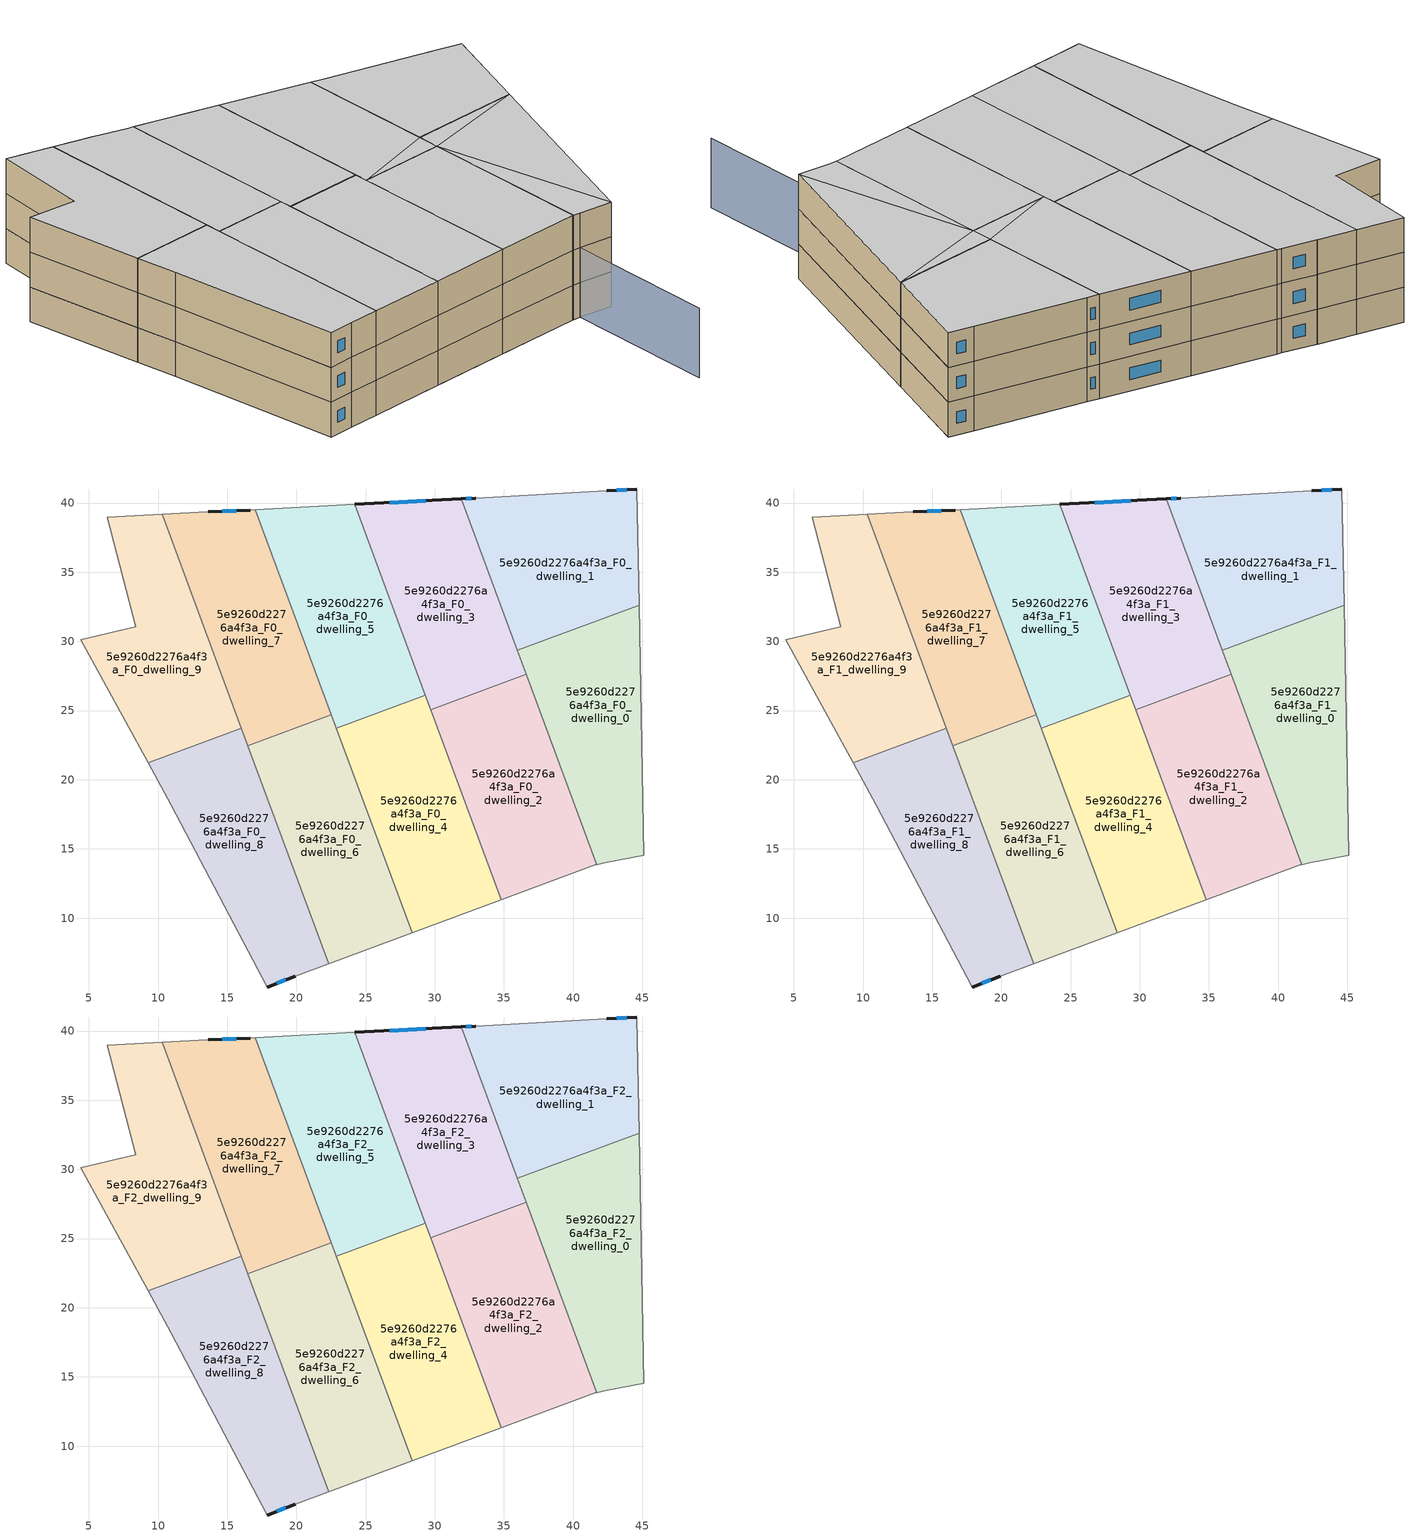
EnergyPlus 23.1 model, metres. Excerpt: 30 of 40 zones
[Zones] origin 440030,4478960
5e9260d2276a4f3a_F0_dwelling_0
 floor ground (EU_floor_Construction): 36.62,27.63 45.12,14.56 42.3,14 41.71,13.87 z0; 44.77,32.61 45.12,14.56 36.62,27.63 35.98,29.35 z0
 wall adiabatic (EU_wall_Construction): 41.72,13.87 42.3,14 45.12,14.56 44.77,32.61 z0:3
 wall to 5e9260d2276a4f3a_F0_dwelling_1 (EU_wall_Construction): 44.77,32.61 35.98,29.35 z0:3
 wall to 5e9260d2276a4f3a_F0_dwelling_2 (EU_wall_Construction): 36.62,27.63 41.72,13.87 z0:3
 wall to 5e9260d2276a4f3a_F0_dwelling_3 (EU_wall_Construction): 35.98,29.35 36.62,27.63 z0:3
5e9260d2276a4f3a_F0_dwelling_1
 floor ground (EU_floor_Construction): 44.6,41.02 44.77,32.61 35.98,29.35 31.92,40.31 32.97,40.37 42.45,40.9 z0
 wall outside (EU_wall_Construction): 32.97,40.37 31.92,40.31 / 44.6,41.02 42.45,40.9 z0:3
 wall adiabatic (EU_wall_Construction): 42.45,40.9 32.97,40.37 / 44.77,32.61 44.6,41.02 z0:3
 wall to 5e9260d2276a4f3a_F0_dwelling_3 (EU_wall_Construction): 31.92,40.31 35.98,29.35 z0:3
 window (EU_Window_Construction): 32.62,40.35 32.27,40.33 / 43.89,40.98 43.16,40.94 z0.99:2.01
5e9260d2276a4f3a_F0_dwelling_2
 floor ground (EU_floor_Construction): 36.62,27.63 41.71,13.87 41.59,13.84 34.8,11.32 29.7,25.07 z0
 wall adiabatic (EU_wall_Construction): 34.8,11.32 41.59,13.84 41.72,13.87 z0:3
 wall to 5e9260d2276a4f3a_F0_dwelling_3 (EU_wall_Construction): 36.62,27.63 29.7,25.07 z0:3
 wall to 5e9260d2276a4f3a_F0_dwelling_4 (EU_wall_Construction): 29.7,25.07 34.8,11.32 z0:3
5e9260d2276a4f3a_F0_dwelling_3
 floor ground (EU_floor_Construction): 35.98,29.35 36.62,27.63 29.7,25.07 z0; 31.92,40.31 35.98,29.35 29.7,25.07 24.21,39.9 z0
 wall outside (EU_wall_Construction): 31.92,40.31 24.21,39.9 z0:3
 wall to 5e9260d2276a4f3a_F0_dwelling_5 (EU_wall_Construction): 24.21,39.9 29.32,26.11 z0:3
 wall to 5e9260d2276a4f3a_F0_dwelling_4 (EU_wall_Construction): 29.32,26.11 29.7,25.07 z0:3
 window (EU_Window_Construction): 29.36,40.17 26.76,40.04 z0.99:2.01
5e9260d2276a4f3a_F0_dwelling_4
 floor ground (EU_floor_Construction): 29.32,26.11 34.8,11.32 28.37,8.93 22.89,23.73 z0
 wall adiabatic (EU_wall_Construction): 28.37,8.93 34.8,11.32 z0:3
 wall to 5e9260d2276a4f3a_F0_dwelling_5 (EU_wall_Construction): 29.32,26.11 22.89,23.73 z0:3
 wall to 5e9260d2276a4f3a_F0_dwelling_6 (EU_wall_Construction): 22.89,23.73 28.37,8.93 z0:3
5e9260d2276a4f3a_F0_dwelling_5
 floor ground (EU_floor_Construction): 24.21,39.9 29.32,26.11 22.89,23.73 17.04,39.52 z0
 wall adiabatic (EU_wall_Construction): 24.21,39.9 17.04,39.52 z0:3
 wall to 5e9260d2276a4f3a_F0_dwelling_7 (EU_wall_Construction): 17.04,39.52 22.52,24.71 z0:3
 wall to 5e9260d2276a4f3a_F0_dwelling_6 (EU_wall_Construction): 22.52,24.71 22.89,23.73 z0:3
5e9260d2276a4f3a_F0_dwelling_6
 floor ground (EU_floor_Construction): 22.52,24.71 28.37,8.93 22.34,6.7 16.5,22.47 z0
 wall adiabatic (EU_wall_Construction): 22.34,6.7 28.37,8.93 z0:3
 wall to 5e9260d2276a4f3a_F0_dwelling_7 (EU_wall_Construction): 22.52,24.71 16.5,22.47 z0:3
 wall to 5e9260d2276a4f3a_F0_dwelling_8 (EU_wall_Construction): 16.5,22.47 22.34,6.7 z0:3
5e9260d2276a4f3a_F0_dwelling_7
 floor ground (EU_floor_Construction): 17.04,39.52 22.52,24.71 16.5,22.47 10.3,39.19 13.61,39.38 13.63,39.38 16.65,39.5 z0
 wall outside (EU_wall_Construction): 16.65,39.5 13.63,39.38 z0:3
 wall adiabatic (EU_wall_Construction): 13.63,39.38 13.61,39.38 10.3,39.19 / 17.04,39.52 16.65,39.5 z0:3
 wall to 5e9260d2276a4f3a_F0_dwelling_9 (EU_wall_Construction): 10.3,39.19 16.03,23.74 z0:3
 wall to 5e9260d2276a4f3a_F0_dwelling_8 (EU_wall_Construction): 16.03,23.74 16.5,22.47 z0:3
 window (EU_Window_Construction): 15.65,39.46 14.63,39.42 z0.99:2.01
5e9260d2276a4f3a_F0_dwelling_8
 floor ground (EU_floor_Construction): 16.03,23.74 22.34,6.7 19.91,5.79 17.91,5.02 10.97,18.15 9.28,21.24 z0
 wall outside (EU_wall_Construction): 17.91,5.02 19.91,5.79 z0:3
 wall adiabatic (EU_wall_Construction): 9.28,21.24 10.97,18.15 17.91,5.02 / 19.91,5.79 22.34,6.7 z0:3
 wall to 5e9260d2276a4f3a_F0_dwelling_9 (EU_wall_Construction): 16.03,23.74 9.28,21.24 z0:3
 window (EU_Window_Construction): 18.57,5.28 19.25,5.54 z0.99:2.01
5e9260d2276a4f3a_F0_dwelling_9
 floor ground (EU_floor_Construction): 10.3,39.19 16.03,23.74 9.28,21.24 4.4,30.13 8.4,31.06 6.34,38.96 z0
 wall adiabatic (EU_wall_Construction): 10.3,39.19 6.34,38.96 8.4,31.06 4.4,30.13 9.28,21.24 z0:3
5e9260d2276a4f3a_F1_dwelling_0
 floor to 5e9260d2276a4f3a_F0_dwelling_0 (EU_floor_Construction): 44.77,32.61 36.62,27.63 35.98,29.35 z3; 36.62,27.63 45.12,14.56 42.3,14 41.71,13.87 z3; 44.77,32.61 45.12,14.56 36.62,27.63 z3
 wall adiabatic (EU_wall_Construction): 41.72,13.87 42.3,14 45.12,14.56 44.77,32.61 z3:6
 wall to 5e9260d2276a4f3a_F1_dwelling_1 (EU_wall_Construction): 44.77,32.61 35.98,29.35 z3:6
 wall to 5e9260d2276a4f3a_F1_dwelling_2 (EU_wall_Construction): 36.62,27.63 41.72,13.87 z3:6
 wall to 5e9260d2276a4f3a_F1_dwelling_3 (EU_wall_Construction): 35.98,29.35 36.62,27.63 z3:6
5e9260d2276a4f3a_F1_dwelling_1
 floor to 5e9260d2276a4f3a_F0_dwelling_1 (EU_floor_Construction): 44.6,41.02 44.77,32.61 35.98,29.35 31.92,40.31 32.97,40.37 42.45,40.9 z3
 wall outside (EU_wall_Construction): 32.97,40.37 31.92,40.31 / 44.6,41.02 42.45,40.9 z3:6
 wall adiabatic (EU_wall_Construction): 42.45,40.9 32.97,40.37 / 44.77,32.61 44.6,41.02 z3:6
 wall to 5e9260d2276a4f3a_F1_dwelling_3 (EU_wall_Construction): 31.92,40.31 35.98,29.35 z3:6
 window (EU_Window_Construction): 32.62,40.35 32.27,40.33 / 43.89,40.98 43.16,40.94 z3.99:5.01
5e9260d2276a4f3a_F1_dwelling_2
 floor to 5e9260d2276a4f3a_F0_dwelling_2 (EU_floor_Construction): 36.62,27.63 41.71,13.87 41.59,13.84 34.8,11.32 29.7,25.07 z3
 wall adiabatic (EU_wall_Construction): 34.8,11.32 41.59,13.84 41.72,13.87 z3:6
 wall to 5e9260d2276a4f3a_F1_dwelling_3 (EU_wall_Construction): 36.62,27.63 29.7,25.07 z3:6
 wall to 5e9260d2276a4f3a_F1_dwelling_4 (EU_wall_Construction): 29.7,25.07 34.8,11.32 z3:6
5e9260d2276a4f3a_F1_dwelling_3
 floor to 5e9260d2276a4f3a_F0_dwelling_3 (EU_floor_Construction): 31.92,40.31 35.98,29.35 29.7,25.07 24.21,39.9 z3; 35.98,29.35 36.62,27.63 29.7,25.07 z3
 wall outside (EU_wall_Construction): 31.92,40.31 24.21,39.9 z3:6
 wall to 5e9260d2276a4f3a_F1_dwelling_5 (EU_wall_Construction): 24.21,39.9 29.32,26.11 z3:6
 wall to 5e9260d2276a4f3a_F1_dwelling_4 (EU_wall_Construction): 29.32,26.11 29.7,25.07 z3:6
 window (EU_Window_Construction): 29.36,40.17 26.76,40.04 z3.99:5.01
5e9260d2276a4f3a_F1_dwelling_4
 floor to 5e9260d2276a4f3a_F0_dwelling_4 (EU_floor_Construction): 29.32,26.11 34.8,11.32 28.37,8.93 22.89,23.73 z3
 wall adiabatic (EU_wall_Construction): 28.37,8.93 34.8,11.32 z3:6
 wall to 5e9260d2276a4f3a_F1_dwelling_5 (EU_wall_Construction): 29.32,26.11 22.89,23.73 z3:6
 wall to 5e9260d2276a4f3a_F1_dwelling_6 (EU_wall_Construction): 22.89,23.73 28.37,8.93 z3:6
5e9260d2276a4f3a_F1_dwelling_5
 floor to 5e9260d2276a4f3a_F0_dwelling_5 (EU_floor_Construction): 24.21,39.9 29.32,26.11 22.89,23.73 17.04,39.52 z3
 wall adiabatic (EU_wall_Construction): 24.21,39.9 17.04,39.52 z3:6
 wall to 5e9260d2276a4f3a_F1_dwelling_7 (EU_wall_Construction): 17.04,39.52 22.52,24.71 z3:6
 wall to 5e9260d2276a4f3a_F1_dwelling_6 (EU_wall_Construction): 22.52,24.71 22.89,23.73 z3:6
5e9260d2276a4f3a_F1_dwelling_6
 floor to 5e9260d2276a4f3a_F0_dwelling_6 (EU_floor_Construction): 22.52,24.71 28.37,8.93 22.34,6.7 16.5,22.47 z3
 wall adiabatic (EU_wall_Construction): 22.34,6.7 28.37,8.93 z3:6
 wall to 5e9260d2276a4f3a_F1_dwelling_7 (EU_wall_Construction): 22.52,24.71 16.5,22.47 z3:6
 wall to 5e9260d2276a4f3a_F1_dwelling_8 (EU_wall_Construction): 16.5,22.47 22.34,6.7 z3:6
5e9260d2276a4f3a_F1_dwelling_7
 floor to 5e9260d2276a4f3a_F0_dwelling_7 (EU_floor_Construction): 17.04,39.52 22.52,24.71 16.5,22.47 10.3,39.19 13.61,39.38 13.63,39.38 16.65,39.5 z3
 wall outside (EU_wall_Construction): 16.65,39.5 13.63,39.38 z3:6
 wall adiabatic (EU_wall_Construction): 13.63,39.38 13.61,39.38 10.3,39.19 / 17.04,39.52 16.65,39.5 z3:6
 wall to 5e9260d2276a4f3a_F1_dwelling_9 (EU_wall_Construction): 10.3,39.19 16.03,23.74 z3:6
 wall to 5e9260d2276a4f3a_F1_dwelling_8 (EU_wall_Construction): 16.03,23.74 16.5,22.47 z3:6
 window (EU_Window_Construction): 15.65,39.46 14.63,39.42 z3.99:5.01
5e9260d2276a4f3a_F1_dwelling_8
 floor to 5e9260d2276a4f3a_F0_dwelling_8 (EU_floor_Construction): 16.03,23.74 22.34,6.7 19.91,5.79 17.91,5.02 10.97,18.15 9.28,21.24 z3
 wall outside (EU_wall_Construction): 17.91,5.02 19.91,5.79 z3:6
 wall adiabatic (EU_wall_Construction): 9.28,21.24 10.97,18.15 17.91,5.02 / 19.91,5.79 22.34,6.7 z3:6
 wall to 5e9260d2276a4f3a_F1_dwelling_9 (EU_wall_Construction): 16.03,23.74 9.28,21.24 z3:6
 window (EU_Window_Construction): 18.57,5.28 19.25,5.54 z3.99:5.01
5e9260d2276a4f3a_F1_dwelling_9
 floor to 5e9260d2276a4f3a_F0_dwelling_9 (EU_floor_Construction): 10.3,39.19 16.03,23.74 9.28,21.24 4.4,30.13 8.4,31.06 6.34,38.96 z3
 wall adiabatic (EU_wall_Construction): 10.3,39.19 6.34,38.96 8.4,31.06 4.4,30.13 9.28,21.24 z3:6
5e9260d2276a4f3a_F2_dwelling_0
 floor to 5e9260d2276a4f3a_F1_dwelling_0 (EU_floor_Construction): 44.77,32.61 36.62,27.63 35.98,29.35 z6; 36.62,27.63 45.12,14.56 42.3,14 41.71,13.87 z6; 44.77,32.61 45.12,14.56 36.62,27.63 z6
 wall adiabatic (EU_wall_Construction): 41.72,13.87 42.3,14 45.12,14.56 44.77,32.61 z6:9
 wall to 5e9260d2276a4f3a_F2_dwelling_1 (EU_wall_Construction): 44.77,32.61 35.98,29.35 z6:9
 wall to 5e9260d2276a4f3a_F2_dwelling_2 (EU_wall_Construction): 36.62,27.63 41.72,13.87 z6:9
 wall to 5e9260d2276a4f3a_F2_dwelling_3 (EU_wall_Construction): 35.98,29.35 36.62,27.63 z6:9
 ceiling to 5e9260d2276a4f3a_F3_dwelling_0 (EU_floor_Construction): 44.77,32.61 35.98,29.35 36.62,27.63 z9; 45.12,14.56 36.62,27.63 41.71,13.87 42.3,14 z9; 45.12,14.56 44.77,32.61 36.62,27.63 z9
5e9260d2276a4f3a_F2_dwelling_1
 floor to 5e9260d2276a4f3a_F1_dwelling_1 (EU_floor_Construction): 44.6,41.02 44.77,32.61 35.98,29.35 31.92,40.31 32.97,40.37 42.45,40.9 z6
 wall outside (EU_wall_Construction): 32.97,40.37 31.92,40.31 / 44.6,41.02 42.45,40.9 z6:9
 wall adiabatic (EU_wall_Construction): 42.45,40.9 32.97,40.37 / 44.77,32.61 44.6,41.02 z6:9
 wall to 5e9260d2276a4f3a_F2_dwelling_3 (EU_wall_Construction): 31.92,40.31 35.98,29.35 z6:9
 window (EU_Window_Construction): 32.62,40.35 32.27,40.33 / 43.89,40.98 43.16,40.94 z6.99:8.01
 ceiling to 5e9260d2276a4f3a_F3_dwelling_1 (EU_floor_Construction): 44.77,32.61 44.6,41.02 42.45,40.9 32.97,40.37 31.92,40.31 35.98,29.35 z9
5e9260d2276a4f3a_F2_dwelling_2
 floor to 5e9260d2276a4f3a_F1_dwelling_2 (EU_floor_Construction): 36.62,27.63 41.71,13.87 41.59,13.84 34.8,11.32 29.7,25.07 z6
 wall adiabatic (EU_wall_Construction): 34.8,11.32 41.59,13.84 41.72,13.87 z6:9
 wall to 5e9260d2276a4f3a_F2_dwelling_3 (EU_wall_Construction): 36.62,27.63 29.7,25.07 z6:9
 wall to 5e9260d2276a4f3a_F2_dwelling_4 (EU_wall_Construction): 29.7,25.07 34.8,11.32 z6:9
 ceiling to 5e9260d2276a4f3a_F3_dwelling_2 (EU_floor_Construction): 41.59,13.84 41.71,13.87 36.62,27.63 29.7,25.07 34.8,11.32 z9
5e9260d2276a4f3a_F2_dwelling_3
 floor to 5e9260d2276a4f3a_F1_dwelling_3 (EU_floor_Construction): 31.92,40.31 35.98,29.35 29.7,25.07 24.21,39.9 z6; 35.98,29.35 36.62,27.63 29.7,25.07 z6
 wall outside (EU_wall_Construction): 31.92,40.31 24.21,39.9 z6:9
 wall to 5e9260d2276a4f3a_F2_dwelling_5 (EU_wall_Construction): 24.21,39.9 29.32,26.11 z6:9
 wall to 5e9260d2276a4f3a_F2_dwelling_4 (EU_wall_Construction): 29.32,26.11 29.7,25.07 z6:9
 window (EU_Window_Construction): 29.36,40.17 26.76,40.04 z6.99:8.01
 ceiling to 5e9260d2276a4f3a_F3_dwelling_3 (EU_floor_Construction): 35.98,29.35 31.92,40.31 24.21,39.9 29.7,25.07 z9; 36.62,27.63 35.98,29.35 29.7,25.07 z9
5e9260d2276a4f3a_F2_dwelling_4
 floor to 5e9260d2276a4f3a_F1_dwelling_4 (EU_floor_Construction): 29.32,26.11 34.8,11.32 28.37,8.93 22.89,23.73 z6
 wall adiabatic (EU_wall_Construction): 28.37,8.93 34.8,11.32 z6:9
 wall to 5e9260d2276a4f3a_F2_dwelling_5 (EU_wall_Construction): 29.32,26.11 22.89,23.73 z6:9
 wall to 5e9260d2276a4f3a_F2_dwelling_6 (EU_wall_Construction): 22.89,23.73 28.37,8.93 z6:9
 ceiling to 5e9260d2276a4f3a_F3_dwelling_4 (EU_floor_Construction): 34.8,11.32 29.32,26.11 22.89,23.73 28.37,8.93 z9
5e9260d2276a4f3a_F2_dwelling_5
 floor to 5e9260d2276a4f3a_F1_dwelling_5 (EU_floor_Construction): 24.21,39.9 29.32,26.11 22.89,23.73 17.04,39.52 z6
 wall adiabatic (EU_wall_Construction): 24.21,39.9 17.04,39.52 z6:9
 wall to 5e9260d2276a4f3a_F2_dwelling_7 (EU_wall_Construction): 17.04,39.52 22.52,24.71 z6:9
 wall to 5e9260d2276a4f3a_F2_dwelling_6 (EU_wall_Construction): 22.52,24.71 22.89,23.73 z6:9
 ceiling to 5e9260d2276a4f3a_F3_dwelling_5 (EU_floor_Construction): 29.32,26.11 24.21,39.9 17.04,39.52 22.89,23.73 z9
5e9260d2276a4f3a_F2_dwelling_6
 floor to 5e9260d2276a4f3a_F1_dwelling_6 (EU_floor_Construction): 22.52,24.71 28.37,8.93 22.34,6.7 16.5,22.47 z6
 wall adiabatic (EU_wall_Construction): 22.34,6.7 28.37,8.93 z6:9
 wall to 5e9260d2276a4f3a_F2_dwelling_7 (EU_wall_Construction): 22.52,24.71 16.5,22.47 z6:9
 wall to 5e9260d2276a4f3a_F2_dwelling_8 (EU_wall_Construction): 16.5,22.47 22.34,6.7 z6:9
 ceiling to 5e9260d2276a4f3a_F3_dwelling_6 (EU_floor_Construction): 28.37,8.93 22.52,24.71 16.5,22.47 22.34,6.7 z9
5e9260d2276a4f3a_F2_dwelling_7
 floor to 5e9260d2276a4f3a_F1_dwelling_7 (EU_floor_Construction): 17.04,39.52 22.52,24.71 16.5,22.47 10.3,39.19 13.61,39.38 13.63,39.38 16.65,39.5 z6
 wall outside (EU_wall_Construction): 16.65,39.5 13.63,39.38 z6:9
 wall adiabatic (EU_wall_Construction): 13.63,39.38 13.61,39.38 10.3,39.19 / 17.04,39.52 16.65,39.5 z6:9
 wall to 5e9260d2276a4f3a_F2_dwelling_9 (EU_wall_Construction): 10.3,39.19 16.03,23.74 z6:9
 wall to 5e9260d2276a4f3a_F2_dwelling_8 (EU_wall_Construction): 16.03,23.74 16.5,22.47 z6:9
 window (EU_Window_Construction): 15.65,39.46 14.63,39.42 z6.99:8.01
 ceiling to 5e9260d2276a4f3a_F3_dwelling_7 (EU_floor_Construction): 22.52,24.71 17.04,39.52 16.65,39.5 13.63,39.38 13.61,39.38 10.3,39.19 16.5,22.47 z9
5e9260d2276a4f3a_F2_dwelling_8
 floor to 5e9260d2276a4f3a_F1_dwelling_8 (EU_floor_Construction): 16.03,23.74 22.34,6.7 19.91,5.79 17.91,5.02 10.97,18.15 9.28,21.24 z6
 wall outside (EU_wall_Construction): 17.91,5.02 19.91,5.79 z6:9
 wall adiabatic (EU_wall_Construction): 9.28,21.24 10.97,18.15 17.91,5.02 / 19.91,5.79 22.34,6.7 z6:9
 wall to 5e9260d2276a4f3a_F2_dwelling_9 (EU_wall_Construction): 16.03,23.74 9.28,21.24 z6:9
 window (EU_Window_Construction): 18.57,5.28 19.25,5.54 z6.99:8.01
 ceiling to 5e9260d2276a4f3a_F3_dwelling_8 (EU_floor_Construction): 22.34,6.7 16.03,23.74 9.28,21.24 10.97,18.15 17.91,5.02 19.91,5.79 z9
5e9260d2276a4f3a_F2_dwelling_9
 floor to 5e9260d2276a4f3a_F1_dwelling_9 (EU_floor_Construction): 10.3,39.19 16.03,23.74 9.28,21.24 4.4,30.13 8.4,31.06 6.34,38.96 z6
 wall adiabatic (EU_wall_Construction): 10.3,39.19 6.34,38.96 8.4,31.06 4.4,30.13 9.28,21.24 z6:9
 ceiling to 5e9260d2276a4f3a_F3_dwelling_9 (EU_floor_Construction): 16.03,23.74 10.3,39.19 6.34,38.96 8.4,31.06 4.4,30.13 9.28,21.24 z9
shading: 19.91,5.79 42.27,14.1 / 42.27,14.1 46.74,2.04 z0:6
[Building]
EU S2 Campaign: North Axis=0; Terrain=City; Solar Distribution=FullExterior
[Site:Location]
Madrid: Latitude=40.5; Longitude=-3.5; Time Zone=1; Elevation=609
[SizingPeriod:WeatherFileDays]
AnnualSizingPeriod: Begin Month=1; Begin Day of Month=1; End Month=12; End Day of Month=31; Day of Week for Start Day=Monday; Use Weather File Daylight Saving Period=No; Use Weather File Rain and Snow Indicators=No
[MATERIAL]
EU_InternalMass_Material: Roughness=MediumRough; Thickness=0.1; Conductivity=1; Density=1800; Specific Heat=900; Thermal Absorptance=0.9; Solar Absorptance=0.7; Visible Absorptance=0.7
[MATERIAL:NOMASS] Roughness=MediumRough; Thermal Absorptance=0.9; Solar Absorptance=0.7; Visible Absorptance=0.7
Name | Thermal Resistance
EU_wall_NoMass | 0.609216
EU_floor_NoMass | 0.568163
[WINDOWMATERIAL:SIMPLEGLAZINGSYSTEM]
EU_Window_SimpleGlazing: UFactor=5.50606; Solar Heat Gain Coefficient=0.85; Visible Transmittance=0.85
[CONSTRUCTION]
EU_wall_Construction: EU_wall_NoMass
EU_floor_Construction: EU_floor_NoMass
EU_Window_Construction: EU_Window_SimpleGlazing
EU_InternalMass_Construction: EU_InternalMass_Material
[ZONE] Type=1; Multiplier=1; Ceiling Height=autocalculate; Floor Area=autocalculate; Part of Total Floor Area=Yes
Name | Volume
5e9260d2276a4f3a_F0_dwelling_0; 5e9260d2276a4f3a_F1_dwelling_0; 5e9260d2276a4f3a_F2_dwelling_0 | 324.448
5e9260d2276a4f3a_F0_dwelling_1 | 324.441
5e9260d2276a4f3a_F1_dwelling_1; 5e9260d2276a4f3a_F2_dwelling_1 | 324.442
5e9260d2276a4f3a_F0_dwelling_2; 5e9260d2276a4f3a_F1_dwelling_2; 5e9260d2276a4f3a_F2_dwelling_2 | 324.452
5e9260d2276a4f3a_F0_dwelling_3; 5e9260d2276a4f3a_F1_dwelling_3; 5e9260d2276a4f3a_F2_dwelling_3 | 324.451
5e9260d2276a4f3a_F0_dwelling_4; 5e9260d2276a4f3a_F1_dwelling_4; 5e9260d2276a4f3a_F2_dwelling_4 | 324.468
5e9260d2276a4f3a_F0_dwelling_5; 5e9260d2276a4f3a_F1_dwelling_5; 5e9260d2276a4f3a_F2_dwelling_5; 5e9260d2276a4f3a_F0_dwelling_6; 5e9260d2276a4f3a_F1_dwelling_6; 5e9260d2276a4f3a_F2_dwelling_6 | 324.457
5e9260d2276a4f3a_F0_dwelling_7 | 324.446
5e9260d2276a4f3a_F1_dwelling_7; 5e9260d2276a4f3a_F2_dwelling_7; 5e9260d2276a4f3a_F0_dwelling_8; 5e9260d2276a4f3a_F1_dwelling_8; 5e9260d2276a4f3a_F2_dwelling_8 | 324.447
5e9260d2276a4f3a_F0_dwelling_9; 5e9260d2276a4f3a_F1_dwelling_9; 5e9260d2276a4f3a_F2_dwelling_9 | 324.434
[INTERNALMASS] Construction=EU_InternalMass_Construction
Name | Zone or ZoneList | Surface Area
5e9260d2276a4f3a_F0_dwelling_0_EU_InternalMass | 5e9260d2276a4f3a_F0_dwelling_0 | 108.153
5e9260d2276a4f3a_F0_dwelling_1_EU_InternalMass | 5e9260d2276a4f3a_F0_dwelling_1 | 108.148
5e9260d2276a4f3a_F0_dwelling_2_EU_InternalMass | 5e9260d2276a4f3a_F0_dwelling_2 | 108.151
5e9260d2276a4f3a_F0_dwelling_3_EU_InternalMass | 5e9260d2276a4f3a_F0_dwelling_3 | 108.152
5e9260d2276a4f3a_F0_dwelling_4_EU_InternalMass | 5e9260d2276a4f3a_F0_dwelling_4 | 108.155
5e9260d2276a4f3a_F0_dwelling_5_EU_InternalMass | 5e9260d2276a4f3a_F0_dwelling_5 | 108.153
5e9260d2276a4f3a_F0_dwelling_6_EU_InternalMass | 5e9260d2276a4f3a_F0_dwelling_6 | 108.153
5e9260d2276a4f3a_F0_dwelling_7_EU_InternalMass | 5e9260d2276a4f3a_F0_dwelling_7 | 108.149
5e9260d2276a4f3a_F0_dwelling_8_EU_InternalMass | 5e9260d2276a4f3a_F0_dwelling_8 | 108.149
5e9260d2276a4f3a_F0_dwelling_9_EU_InternalMass | 5e9260d2276a4f3a_F0_dwelling_9 | 108.144
5e9260d2276a4f3a_F1_dwelling_0_EU_InternalMass | 5e9260d2276a4f3a_F1_dwelling_0 | 108.153
5e9260d2276a4f3a_F1_dwelling_1_EU_InternalMass | 5e9260d2276a4f3a_F1_dwelling_1 | 108.148
5e9260d2276a4f3a_F1_dwelling_2_EU_InternalMass | 5e9260d2276a4f3a_F1_dwelling_2 | 108.151
5e9260d2276a4f3a_F1_dwelling_3_EU_InternalMass | 5e9260d2276a4f3a_F1_dwelling_3 | 108.152
5e9260d2276a4f3a_F1_dwelling_4_EU_InternalMass | 5e9260d2276a4f3a_F1_dwelling_4 | 108.155
5e9260d2276a4f3a_F1_dwelling_5_EU_InternalMass | 5e9260d2276a4f3a_F1_dwelling_5 | 108.153
5e9260d2276a4f3a_F1_dwelling_6_EU_InternalMass | 5e9260d2276a4f3a_F1_dwelling_6 | 108.153
5e9260d2276a4f3a_F1_dwelling_7_EU_InternalMass | 5e9260d2276a4f3a_F1_dwelling_7 | 108.149
5e9260d2276a4f3a_F1_dwelling_8_EU_InternalMass | 5e9260d2276a4f3a_F1_dwelling_8 | 108.149
5e9260d2276a4f3a_F1_dwelling_9_EU_InternalMass | 5e9260d2276a4f3a_F1_dwelling_9 | 108.144
5e9260d2276a4f3a_F2_dwelling_0_EU_InternalMass | 5e9260d2276a4f3a_F2_dwelling_0 | 108.153
5e9260d2276a4f3a_F2_dwelling_1_EU_InternalMass | 5e9260d2276a4f3a_F2_dwelling_1 | 108.148
5e9260d2276a4f3a_F2_dwelling_2_EU_InternalMass | 5e9260d2276a4f3a_F2_dwelling_2 | 108.151
5e9260d2276a4f3a_F2_dwelling_3_EU_InternalMass | 5e9260d2276a4f3a_F2_dwelling_3 | 108.152
5e9260d2276a4f3a_F2_dwelling_4_EU_InternalMass | 5e9260d2276a4f3a_F2_dwelling_4 | 108.155
5e9260d2276a4f3a_F2_dwelling_5_EU_InternalMass | 5e9260d2276a4f3a_F2_dwelling_5 | 108.153
5e9260d2276a4f3a_F2_dwelling_6_EU_InternalMass | 5e9260d2276a4f3a_F2_dwelling_6 | 108.153
5e9260d2276a4f3a_F2_dwelling_7_EU_InternalMass | 5e9260d2276a4f3a_F2_dwelling_7 | 108.149
5e9260d2276a4f3a_F2_dwelling_8_EU_InternalMass | 5e9260d2276a4f3a_F2_dwelling_8 | 108.149
5e9260d2276a4f3a_F2_dwelling_9_EU_InternalMass | 5e9260d2276a4f3a_F2_dwelling_9 | 108.144
[OTHEREQUIPMENT] Fuel Type=Electricity; Design Level Calculation Method=Watts/Area; Power per Zone Floor Area=1; Fraction Latent=0; Fraction Radiant=0; Fraction Lost=0; Carbon Dioxide Generation Rate=0; EndUse Subcategory=EU_Step8_InternalGains
Name | Zone or ZoneList or Space or SpaceList | Schedule
EU_Step8_InternalGain_5e9260d2276a4f3a_F0_dwelling_0_f000 | 5e9260d2276a4f3a_F0_dwelling_0 | EU_Step8_GainSchedule_5e9260d2276a4f3a_F0_dwelling_0_f000
EU_Step8_InternalGain_5e9260d2276a4f3a_F0_dwelling_1_f000 | 5e9260d2276a4f3a_F0_dwelling_1 | EU_Step8_GainSchedule_5e9260d2276a4f3a_F0_dwelling_1_f000
EU_Step8_InternalGain_5e9260d2276a4f3a_F0_dwelling_2_f000 | 5e9260d2276a4f3a_F0_dwelling_2 | EU_Step8_GainSchedule_5e9260d2276a4f3a_F0_dwelling_2_f000
EU_Step8_InternalGain_5e9260d2276a4f3a_F0_dwelling_3_f000 | 5e9260d2276a4f3a_F0_dwelling_3 | EU_Step8_GainSchedule_5e9260d2276a4f3a_F0_dwelling_3_f000
EU_Step8_InternalGain_5e9260d2276a4f3a_F0_dwelling_4_f000 | 5e9260d2276a4f3a_F0_dwelling_4 | EU_Step8_GainSchedule_5e9260d2276a4f3a_F0_dwelling_4_f000
EU_Step8_InternalGain_5e9260d2276a4f3a_F0_dwelling_5_f000 | 5e9260d2276a4f3a_F0_dwelling_5 | EU_Step8_GainSchedule_5e9260d2276a4f3a_F0_dwelling_5_f000
EU_Step8_InternalGain_5e9260d2276a4f3a_F0_dwelling_6_f000 | 5e9260d2276a4f3a_F0_dwelling_6 | EU_Step8_GainSchedule_5e9260d2276a4f3a_F0_dwelling_6_f000
EU_Step8_InternalGain_5e9260d2276a4f3a_F0_dwelling_7_f000 | 5e9260d2276a4f3a_F0_dwelling_7 | EU_Step8_GainSchedule_5e9260d2276a4f3a_F0_dwelling_7_f000
EU_Step8_InternalGain_5e9260d2276a4f3a_F0_dwelling_8_f000 | 5e9260d2276a4f3a_F0_dwelling_8 | EU_Step8_GainSchedule_5e9260d2276a4f3a_F0_dwelling_8_f000
EU_Step8_InternalGain_5e9260d2276a4f3a_F0_dwelling_9_f000 | 5e9260d2276a4f3a_F0_dwelling_9 | EU_Step8_GainSchedule_5e9260d2276a4f3a_F0_dwelling_9_f000
EU_Step8_InternalGain_5e9260d2276a4f3a_F1_dwelling_0_f000 | 5e9260d2276a4f3a_F1_dwelling_0 | EU_Step8_GainSchedule_5e9260d2276a4f3a_F1_dwelling_0_f000
EU_Step8_InternalGain_5e9260d2276a4f3a_F1_dwelling_1_f000 | 5e9260d2276a4f3a_F1_dwelling_1 | EU_Step8_GainSchedule_5e9260d2276a4f3a_F1_dwelling_1_f000
EU_Step8_InternalGain_5e9260d2276a4f3a_F1_dwelling_2_f000 | 5e9260d2276a4f3a_F1_dwelling_2 | EU_Step8_GainSchedule_5e9260d2276a4f3a_F1_dwelling_2_f000
EU_Step8_InternalGain_5e9260d2276a4f3a_F1_dwelling_3_f000 | 5e9260d2276a4f3a_F1_dwelling_3 | EU_Step8_GainSchedule_5e9260d2276a4f3a_F1_dwelling_3_f000
EU_Step8_InternalGain_5e9260d2276a4f3a_F1_dwelling_4_f000 | 5e9260d2276a4f3a_F1_dwelling_4 | EU_Step8_GainSchedule_5e9260d2276a4f3a_F1_dwelling_4_f000
EU_Step8_InternalGain_5e9260d2276a4f3a_F1_dwelling_5_f000 | 5e9260d2276a4f3a_F1_dwelling_5 | EU_Step8_GainSchedule_5e9260d2276a4f3a_F1_dwelling_5_f000
EU_Step8_InternalGain_5e9260d2276a4f3a_F1_dwelling_6_f000 | 5e9260d2276a4f3a_F1_dwelling_6 | EU_Step8_GainSchedule_5e9260d2276a4f3a_F1_dwelling_6_f000
EU_Step8_InternalGain_5e9260d2276a4f3a_F1_dwelling_7_f000 | 5e9260d2276a4f3a_F1_dwelling_7 | EU_Step8_GainSchedule_5e9260d2276a4f3a_F1_dwelling_7_f000
EU_Step8_InternalGain_5e9260d2276a4f3a_F1_dwelling_8_f000 | 5e9260d2276a4f3a_F1_dwelling_8 | EU_Step8_GainSchedule_5e9260d2276a4f3a_F1_dwelling_8_f000
EU_Step8_InternalGain_5e9260d2276a4f3a_F1_dwelling_9_f000 | 5e9260d2276a4f3a_F1_dwelling_9 | EU_Step8_GainSchedule_5e9260d2276a4f3a_F1_dwelling_9_f000
EU_Step8_InternalGain_5e9260d2276a4f3a_F2_dwelling_0_f000 | 5e9260d2276a4f3a_F2_dwelling_0 | EU_Step8_GainSchedule_5e9260d2276a4f3a_F2_dwelling_0_f000
EU_Step8_InternalGain_5e9260d2276a4f3a_F2_dwelling_1_f000 | 5e9260d2276a4f3a_F2_dwelling_1 | EU_Step8_GainSchedule_5e9260d2276a4f3a_F2_dwelling_1_f000
EU_Step8_InternalGain_5e9260d2276a4f3a_F2_dwelling_2_f000 | 5e9260d2276a4f3a_F2_dwelling_2 | EU_Step8_GainSchedule_5e9260d2276a4f3a_F2_dwelling_2_f000
EU_Step8_InternalGain_5e9260d2276a4f3a_F2_dwelling_3_f000 | 5e9260d2276a4f3a_F2_dwelling_3 | EU_Step8_GainSchedule_5e9260d2276a4f3a_F2_dwelling_3_f000
EU_Step8_InternalGain_5e9260d2276a4f3a_F2_dwelling_4_f000 | 5e9260d2276a4f3a_F2_dwelling_4 | EU_Step8_GainSchedule_5e9260d2276a4f3a_F2_dwelling_4_f000
EU_Step8_InternalGain_5e9260d2276a4f3a_F2_dwelling_5_f000 | 5e9260d2276a4f3a_F2_dwelling_5 | EU_Step8_GainSchedule_5e9260d2276a4f3a_F2_dwelling_5_f000
EU_Step8_InternalGain_5e9260d2276a4f3a_F2_dwelling_6_f000 | 5e9260d2276a4f3a_F2_dwelling_6 | EU_Step8_GainSchedule_5e9260d2276a4f3a_F2_dwelling_6_f000
EU_Step8_InternalGain_5e9260d2276a4f3a_F2_dwelling_7_f000 | 5e9260d2276a4f3a_F2_dwelling_7 | EU_Step8_GainSchedule_5e9260d2276a4f3a_F2_dwelling_7_f000
EU_Step8_InternalGain_5e9260d2276a4f3a_F2_dwelling_8_f000 | 5e9260d2276a4f3a_F2_dwelling_8 | EU_Step8_GainSchedule_5e9260d2276a4f3a_F2_dwelling_8_f000
EU_Step8_InternalGain_5e9260d2276a4f3a_F2_dwelling_9_f000 | 5e9260d2276a4f3a_F2_dwelling_9 | EU_Step8_GainSchedule_5e9260d2276a4f3a_F2_dwelling_9_f000
[ZONEVENTILATION:DESIGNFLOWRATE] Schedule=EU_AlwaysOn; Design Flow Rate Calculation Method=AirChanges/Hour; Air Changes per Hour=0.752966; Ventilation Type=Natural; Fan Pressure Rise=0; Fan Total Efficiency=1; Constant Term Coefficient=1; Temperature Term Coefficient=0; Velocity Term Coefficient=0; Velocity Squared Term Coefficient=0; Minimum Indoor Temperature=-100; Maximum Indoor Temperature=100; Delta Temperature=-100; Minimum Outdoor Temperature=-100; Maximum Outdoor Temperature=100; Maximum Wind Speed=40
Name | Zone or ZoneList or Space or SpaceList
EU_ConstantAir_5e9260d2276a4f3a_F0_dwelling_0 | 5e9260d2276a4f3a_F0_dwelling_0
EU_ConstantAir_5e9260d2276a4f3a_F0_dwelling_1 | 5e9260d2276a4f3a_F0_dwelling_1
EU_ConstantAir_5e9260d2276a4f3a_F0_dwelling_2 | 5e9260d2276a4f3a_F0_dwelling_2
EU_ConstantAir_5e9260d2276a4f3a_F0_dwelling_3 | 5e9260d2276a4f3a_F0_dwelling_3
EU_ConstantAir_5e9260d2276a4f3a_F0_dwelling_4 | 5e9260d2276a4f3a_F0_dwelling_4
EU_ConstantAir_5e9260d2276a4f3a_F0_dwelling_5 | 5e9260d2276a4f3a_F0_dwelling_5
EU_ConstantAir_5e9260d2276a4f3a_F0_dwelling_6 | 5e9260d2276a4f3a_F0_dwelling_6
EU_ConstantAir_5e9260d2276a4f3a_F0_dwelling_7 | 5e9260d2276a4f3a_F0_dwelling_7
EU_ConstantAir_5e9260d2276a4f3a_F0_dwelling_8 | 5e9260d2276a4f3a_F0_dwelling_8
EU_ConstantAir_5e9260d2276a4f3a_F0_dwelling_9 | 5e9260d2276a4f3a_F0_dwelling_9
EU_ConstantAir_5e9260d2276a4f3a_F1_dwelling_0 | 5e9260d2276a4f3a_F1_dwelling_0
EU_ConstantAir_5e9260d2276a4f3a_F1_dwelling_1 | 5e9260d2276a4f3a_F1_dwelling_1
EU_ConstantAir_5e9260d2276a4f3a_F1_dwelling_2 | 5e9260d2276a4f3a_F1_dwelling_2
EU_ConstantAir_5e9260d2276a4f3a_F1_dwelling_3 | 5e9260d2276a4f3a_F1_dwelling_3
EU_ConstantAir_5e9260d2276a4f3a_F1_dwelling_4 | 5e9260d2276a4f3a_F1_dwelling_4
EU_ConstantAir_5e9260d2276a4f3a_F1_dwelling_5 | 5e9260d2276a4f3a_F1_dwelling_5
EU_ConstantAir_5e9260d2276a4f3a_F1_dwelling_6 | 5e9260d2276a4f3a_F1_dwelling_6
EU_ConstantAir_5e9260d2276a4f3a_F1_dwelling_7 | 5e9260d2276a4f3a_F1_dwelling_7
EU_ConstantAir_5e9260d2276a4f3a_F1_dwelling_8 | 5e9260d2276a4f3a_F1_dwelling_8
EU_ConstantAir_5e9260d2276a4f3a_F1_dwelling_9 | 5e9260d2276a4f3a_F1_dwelling_9
EU_ConstantAir_5e9260d2276a4f3a_F2_dwelling_0 | 5e9260d2276a4f3a_F2_dwelling_0
EU_ConstantAir_5e9260d2276a4f3a_F2_dwelling_1 | 5e9260d2276a4f3a_F2_dwelling_1
EU_ConstantAir_5e9260d2276a4f3a_F2_dwelling_2 | 5e9260d2276a4f3a_F2_dwelling_2
EU_ConstantAir_5e9260d2276a4f3a_F2_dwelling_3 | 5e9260d2276a4f3a_F2_dwelling_3
EU_ConstantAir_5e9260d2276a4f3a_F2_dwelling_4 | 5e9260d2276a4f3a_F2_dwelling_4
EU_ConstantAir_5e9260d2276a4f3a_F2_dwelling_5 | 5e9260d2276a4f3a_F2_dwelling_5
EU_ConstantAir_5e9260d2276a4f3a_F2_dwelling_6 | 5e9260d2276a4f3a_F2_dwelling_6
EU_ConstantAir_5e9260d2276a4f3a_F2_dwelling_7 | 5e9260d2276a4f3a_F2_dwelling_7
EU_ConstantAir_5e9260d2276a4f3a_F2_dwelling_8 | 5e9260d2276a4f3a_F2_dwelling_8
EU_ConstantAir_5e9260d2276a4f3a_F2_dwelling_9 | 5e9260d2276a4f3a_F2_dwelling_9
[HVACTEMPLATE:THERMOSTAT] Constant Heating Setpoint=20; Constant Cooling Setpoint=50
EU_HeatOnly_5e9260d2276a4f3a_F0_dwelling_0; EU_HeatOnly_5e9260d2276a4f3a_F0_dwelling_1; EU_HeatOnly_5e9260d2276a4f3a_F0_dwelling_2; EU_HeatOnly_5e9260d2276a4f3a_F0_dwelling_3; EU_HeatOnly_5e9260d2276a4f3a_F0_dwelling_4; EU_HeatOnly_5e9260d2276a4f3a_F0_dwelling_5; EU_HeatOnly_5e9260d2276a4f3a_F0_dwelling_6; EU_HeatOnly_5e9260d2276a4f3a_F0_dwelling_7; EU_HeatOnly_5e9260d2276a4f3a_F0_dwelling_8; EU_HeatOnly_5e9260d2276a4f3a_F0_dwelling_9; EU_HeatOnly_5e9260d2276a4f3a_F1_dwelling_0; EU_HeatOnly_5e9260d2276a4f3a_F1_dwelling_1; EU_HeatOnly_5e9260d2276a4f3a_F1_dwelling_2; EU_HeatOnly_5e9260d2276a4f3a_F1_dwelling_3; EU_HeatOnly_5e9260d2276a4f3a_F1_dwelling_4; EU_HeatOnly_5e9260d2276a4f3a_F1_dwelling_5; EU_HeatOnly_5e9260d2276a4f3a_F1_dwelling_6; EU_HeatOnly_5e9260d2276a4f3a_F1_dwelling_7; EU_HeatOnly_5e9260d2276a4f3a_F1_dwelling_8; EU_HeatOnly_5e9260d2276a4f3a_F1_dwelling_9; EU_HeatOnly_5e9260d2276a4f3a_F2_dwelling_0; EU_HeatOnly_5e9260d2276a4f3a_F2_dwelling_1; EU_HeatOnly_5e9260d2276a4f3a_F2_dwelling_2; EU_HeatOnly_5e9260d2276a4f3a_F2_dwelling_3; EU_HeatOnly_5e9260d2276a4f3a_F2_dwelling_4; EU_HeatOnly_5e9260d2276a4f3a_F2_dwelling_5; EU_HeatOnly_5e9260d2276a4f3a_F2_dwelling_6; EU_HeatOnly_5e9260d2276a4f3a_F2_dwelling_7; EU_HeatOnly_5e9260d2276a4f3a_F2_dwelling_8; EU_HeatOnly_5e9260d2276a4f3a_F2_dwelling_9; EU_HeatOnly_5e9260d2276a4f3a_F3_dwelling_0; EU_HeatOnly_5e9260d2276a4f3a_F3_dwelling_1; EU_HeatOnly_5e9260d2276a4f3a_F3_dwelling_2; EU_HeatOnly_5e9260d2276a4f3a_F3_dwelling_3; EU_HeatOnly_5e9260d2276a4f3a_F3_dwelling_4; EU_HeatOnly_5e9260d2276a4f3a_F3_dwelling_5; EU_HeatOnly_5e9260d2276a4f3a_F3_dwelling_6; EU_HeatOnly_5e9260d2276a4f3a_F3_dwelling_7; EU_HeatOnly_5e9260d2276a4f3a_F3_dwelling_8; EU_HeatOnly_5e9260d2276a4f3a_F3_dwelling_9
[HVACTEMPLATE:ZONE:IDEALLOADSAIRSYSTEM] System Availability Schedule=EU_AlwaysOn; Maximum Heating Supply Air Temperature=50; Minimum Cooling Supply Air Temperature=13; Maximum Heating Supply Air Humidity Ratio=0.0156; Minimum Cooling Supply Air Humidity Ratio=0.0077; Heating Limit=NoLimit; Cooling Limit=NoLimit; Heating Availability Schedule=EU_AlwaysOn; Cooling Availability Schedule=EU_CoolingOff; Dehumidification Control Type=ConstantSensibleHeatRatio; Cooling Sensible Heat Ratio=0.7; Dehumidification Setpoint=60; Humidification Control Type=None; Humidification Setpoint=30; Outdoor Air Method=None; Outdoor Air Flow Rate per Person=0.00944; Outdoor Air Flow Rate per Zone Floor Area=0; Outdoor Air Flow Rate per Zone=0; Demand Controlled Ventilation Type=None; Outdoor Air Economizer Type=NoEconomizer; Heat Recovery Type=None; Sensible Heat Recovery Effectiveness=0.7; Latent Heat Recovery Effectiveness=0.65
Name | Template Thermostat
5e9260d2276a4f3a_F0_dwelling_0 | EU_HeatOnly_5e9260d2276a4f3a_F0_dwelling_0
5e9260d2276a4f3a_F0_dwelling_1 | EU_HeatOnly_5e9260d2276a4f3a_F0_dwelling_1
5e9260d2276a4f3a_F0_dwelling_2 | EU_HeatOnly_5e9260d2276a4f3a_F0_dwelling_2
5e9260d2276a4f3a_F0_dwelling_3 | EU_HeatOnly_5e9260d2276a4f3a_F0_dwelling_3
5e9260d2276a4f3a_F0_dwelling_4 | EU_HeatOnly_5e9260d2276a4f3a_F0_dwelling_4
5e9260d2276a4f3a_F0_dwelling_5 | EU_HeatOnly_5e9260d2276a4f3a_F0_dwelling_5
5e9260d2276a4f3a_F0_dwelling_6 | EU_HeatOnly_5e9260d2276a4f3a_F0_dwelling_6
5e9260d2276a4f3a_F0_dwelling_7 | EU_HeatOnly_5e9260d2276a4f3a_F0_dwelling_7
5e9260d2276a4f3a_F0_dwelling_8 | EU_HeatOnly_5e9260d2276a4f3a_F0_dwelling_8
5e9260d2276a4f3a_F0_dwelling_9 | EU_HeatOnly_5e9260d2276a4f3a_F0_dwelling_9
5e9260d2276a4f3a_F1_dwelling_0 | EU_HeatOnly_5e9260d2276a4f3a_F1_dwelling_0
5e9260d2276a4f3a_F1_dwelling_1 | EU_HeatOnly_5e9260d2276a4f3a_F1_dwelling_1
5e9260d2276a4f3a_F1_dwelling_2 | EU_HeatOnly_5e9260d2276a4f3a_F1_dwelling_2
5e9260d2276a4f3a_F1_dwelling_3 | EU_HeatOnly_5e9260d2276a4f3a_F1_dwelling_3
5e9260d2276a4f3a_F1_dwelling_4 | EU_HeatOnly_5e9260d2276a4f3a_F1_dwelling_4
5e9260d2276a4f3a_F1_dwelling_5 | EU_HeatOnly_5e9260d2276a4f3a_F1_dwelling_5
5e9260d2276a4f3a_F1_dwelling_6 | EU_HeatOnly_5e9260d2276a4f3a_F1_dwelling_6
5e9260d2276a4f3a_F1_dwelling_7 | EU_HeatOnly_5e9260d2276a4f3a_F1_dwelling_7
5e9260d2276a4f3a_F1_dwelling_8 | EU_HeatOnly_5e9260d2276a4f3a_F1_dwelling_8
5e9260d2276a4f3a_F1_dwelling_9 | EU_HeatOnly_5e9260d2276a4f3a_F1_dwelling_9
5e9260d2276a4f3a_F2_dwelling_0 | EU_HeatOnly_5e9260d2276a4f3a_F2_dwelling_0
5e9260d2276a4f3a_F2_dwelling_1 | EU_HeatOnly_5e9260d2276a4f3a_F2_dwelling_1
5e9260d2276a4f3a_F2_dwelling_2 | EU_HeatOnly_5e9260d2276a4f3a_F2_dwelling_2
5e9260d2276a4f3a_F2_dwelling_3 | EU_HeatOnly_5e9260d2276a4f3a_F2_dwelling_3
5e9260d2276a4f3a_F2_dwelling_4 | EU_HeatOnly_5e9260d2276a4f3a_F2_dwelling_4
5e9260d2276a4f3a_F2_dwelling_5 | EU_HeatOnly_5e9260d2276a4f3a_F2_dwelling_5
5e9260d2276a4f3a_F2_dwelling_6 | EU_HeatOnly_5e9260d2276a4f3a_F2_dwelling_6
5e9260d2276a4f3a_F2_dwelling_7 | EU_HeatOnly_5e9260d2276a4f3a_F2_dwelling_7
5e9260d2276a4f3a_F2_dwelling_8 | EU_HeatOnly_5e9260d2276a4f3a_F2_dwelling_8
5e9260d2276a4f3a_F2_dwelling_9 | EU_HeatOnly_5e9260d2276a4f3a_F2_dwelling_9
[SIZING:ZONE] Zone Cooling Design Supply Air Temperature Input Method=SupplyAirTemperature; Zone Cooling Design Supply Air Temperature=13; Zone Heating Design Supply Air Temperature Input Method=SupplyAirTemperature; Zone Heating Design Supply Air Temperature=50; Zone Cooling Design Supply Air Humidity Ratio=0.008; Zone Heating Design Supply Air Humidity Ratio=0.008; Cooling Design Air Flow Method=DesignDay; Cooling Design Air Flow Rate=0; Cooling Minimum Air Flow per Zone Floor Area=0.000762; Cooling Minimum Air Flow=0; Cooling Minimum Air Flow Fraction=0.2; Heating Design Air Flow Method=DesignDay; Heating Design Air Flow Rate=0; Heating Maximum Air Flow per Zone Floor Area=0.002032; Heating Maximum Air Flow=0.141576; Heating Maximum Air Flow Fraction=0.3; Account for Dedicated Outdoor Air System=No; Dedicated Outdoor Air System Control Strategy=NeutralSupplyAir; Dedicated Outdoor Air Low Setpoint Temperature for Design=autosize; Dedicated Outdoor Air High Setpoint Temperature for Design=autosize; Zone Load Sizing Method=Sensible Load Only No Latent Load; Zone Latent Cooling Design Supply Air Humidity Ratio Input Method=HumidityRatioDifference; Zone Cooling Design Supply Air Humidity Ratio Difference=0.005; Zone Latent Heating Design Supply Air Humidity Ratio Input Method=HumidityRatioDifference; Zone Humidification Design Supply Air Humidity Ratio Difference=0.005
5e9260d2276a4f3a_F0_dwelling_0; 5e9260d2276a4f3a_F0_dwelling_1; 5e9260d2276a4f3a_F0_dwelling_2; 5e9260d2276a4f3a_F0_dwelling_3; 5e9260d2276a4f3a_F0_dwelling_4; 5e9260d2276a4f3a_F0_dwelling_5; 5e9260d2276a4f3a_F0_dwelling_6; 5e9260d2276a4f3a_F0_dwelling_7; 5e9260d2276a4f3a_F0_dwelling_8; 5e9260d2276a4f3a_F0_dwelling_9; 5e9260d2276a4f3a_F1_dwelling_0; 5e9260d2276a4f3a_F1_dwelling_1; 5e9260d2276a4f3a_F1_dwelling_2; 5e9260d2276a4f3a_F1_dwelling_3; 5e9260d2276a4f3a_F1_dwelling_4; 5e9260d2276a4f3a_F1_dwelling_5; 5e9260d2276a4f3a_F1_dwelling_6; 5e9260d2276a4f3a_F1_dwelling_7; 5e9260d2276a4f3a_F1_dwelling_8; 5e9260d2276a4f3a_F1_dwelling_9; 5e9260d2276a4f3a_F2_dwelling_0; 5e9260d2276a4f3a_F2_dwelling_1; 5e9260d2276a4f3a_F2_dwelling_2; 5e9260d2276a4f3a_F2_dwelling_3; 5e9260d2276a4f3a_F2_dwelling_4; 5e9260d2276a4f3a_F2_dwelling_5; 5e9260d2276a4f3a_F2_dwelling_6; 5e9260d2276a4f3a_F2_dwelling_7; 5e9260d2276a4f3a_F2_dwelling_8; 5e9260d2276a4f3a_F2_dwelling_9
[SCHEDULE:CONSTANT]
Name | Hourly Value
EU_AlwaysOn | 1
EU_CoolingOff | 0
[SCHEDULE:FILE] Column Number=1; Rows to Skip at Top=0; Number of Hours of Data=8760; Column Separator=Comma; Interpolate to Timestep=No; Minutes per Item=60; Adjust Schedule for Daylight Savings=Yes
Name | File
EU_Step8_GainSchedule_5e9260d2276a4f3a_F0_dwelling_0_f000 | ../../schedules/5e9260d2276a4f3a/5e9260d2276a4f3a_F0_dwelling_0_f000_gain.csv
EU_Step8_GainSchedule_5e9260d2276a4f3a_F0_dwelling_1_f000 | ../../schedules/5e9260d2276a4f3a/5e9260d2276a4f3a_F0_dwelling_1_f000_gain.csv
EU_Step8_GainSchedule_5e9260d2276a4f3a_F0_dwelling_2_f000 | ../../schedules/5e9260d2276a4f3a/5e9260d2276a4f3a_F0_dwelling_2_f000_gain.csv
EU_Step8_GainSchedule_5e9260d2276a4f3a_F0_dwelling_3_f000 | ../../schedules/5e9260d2276a4f3a/5e9260d2276a4f3a_F0_dwelling_3_f000_gain.csv
EU_Step8_GainSchedule_5e9260d2276a4f3a_F0_dwelling_4_f000 | ../../schedules/5e9260d2276a4f3a/5e9260d2276a4f3a_F0_dwelling_4_f000_gain.csv
EU_Step8_GainSchedule_5e9260d2276a4f3a_F0_dwelling_5_f000 | ../../schedules/5e9260d2276a4f3a/5e9260d2276a4f3a_F0_dwelling_5_f000_gain.csv
EU_Step8_GainSchedule_5e9260d2276a4f3a_F0_dwelling_6_f000 | ../../schedules/5e9260d2276a4f3a/5e9260d2276a4f3a_F0_dwelling_6_f000_gain.csv
EU_Step8_GainSchedule_5e9260d2276a4f3a_F0_dwelling_7_f000 | ../../schedules/5e9260d2276a4f3a/5e9260d2276a4f3a_F0_dwelling_7_f000_gain.csv
EU_Step8_GainSchedule_5e9260d2276a4f3a_F0_dwelling_8_f000 | ../../schedules/5e9260d2276a4f3a/5e9260d2276a4f3a_F0_dwelling_8_f000_gain.csv
EU_Step8_GainSchedule_5e9260d2276a4f3a_F0_dwelling_9_f000 | ../../schedules/5e9260d2276a4f3a/5e9260d2276a4f3a_F0_dwelling_9_f000_gain.csv
EU_Step8_GainSchedule_5e9260d2276a4f3a_F1_dwelling_0_f000 | ../../schedules/5e9260d2276a4f3a/5e9260d2276a4f3a_F1_dwelling_0_f000_gain.csv
EU_Step8_GainSchedule_5e9260d2276a4f3a_F1_dwelling_1_f000 | ../../schedules/5e9260d2276a4f3a/5e9260d2276a4f3a_F1_dwelling_1_f000_gain.csv
EU_Step8_GainSchedule_5e9260d2276a4f3a_F1_dwelling_2_f000 | ../../schedules/5e9260d2276a4f3a/5e9260d2276a4f3a_F1_dwelling_2_f000_gain.csv
EU_Step8_GainSchedule_5e9260d2276a4f3a_F1_dwelling_3_f000 | ../../schedules/5e9260d2276a4f3a/5e9260d2276a4f3a_F1_dwelling_3_f000_gain.csv
EU_Step8_GainSchedule_5e9260d2276a4f3a_F1_dwelling_4_f000 | ../../schedules/5e9260d2276a4f3a/5e9260d2276a4f3a_F1_dwelling_4_f000_gain.csv
EU_Step8_GainSchedule_5e9260d2276a4f3a_F1_dwelling_5_f000 | ../../schedules/5e9260d2276a4f3a/5e9260d2276a4f3a_F1_dwelling_5_f000_gain.csv
EU_Step8_GainSchedule_5e9260d2276a4f3a_F1_dwelling_6_f000 | ../../schedules/5e9260d2276a4f3a/5e9260d2276a4f3a_F1_dwelling_6_f000_gain.csv
EU_Step8_GainSchedule_5e9260d2276a4f3a_F1_dwelling_7_f000 | ../../schedules/5e9260d2276a4f3a/5e9260d2276a4f3a_F1_dwelling_7_f000_gain.csv
EU_Step8_GainSchedule_5e9260d2276a4f3a_F1_dwelling_8_f000 | ../../schedules/5e9260d2276a4f3a/5e9260d2276a4f3a_F1_dwelling_8_f000_gain.csv
EU_Step8_GainSchedule_5e9260d2276a4f3a_F1_dwelling_9_f000 | ../../schedules/5e9260d2276a4f3a/5e9260d2276a4f3a_F1_dwelling_9_f000_gain.csv
EU_Step8_GainSchedule_5e9260d2276a4f3a_F2_dwelling_0_f000 | ../../schedules/5e9260d2276a4f3a/5e9260d2276a4f3a_F2_dwelling_0_f000_gain.csv
EU_Step8_GainSchedule_5e9260d2276a4f3a_F2_dwelling_1_f000 | ../../schedules/5e9260d2276a4f3a/5e9260d2276a4f3a_F2_dwelling_1_f000_gain.csv
EU_Step8_GainSchedule_5e9260d2276a4f3a_F2_dwelling_2_f000 | ../../schedules/5e9260d2276a4f3a/5e9260d2276a4f3a_F2_dwelling_2_f000_gain.csv
EU_Step8_GainSchedule_5e9260d2276a4f3a_F2_dwelling_3_f000 | ../../schedules/5e9260d2276a4f3a/5e9260d2276a4f3a_F2_dwelling_3_f000_gain.csv
EU_Step8_GainSchedule_5e9260d2276a4f3a_F2_dwelling_4_f000 | ../../schedules/5e9260d2276a4f3a/5e9260d2276a4f3a_F2_dwelling_4_f000_gain.csv
EU_Step8_GainSchedule_5e9260d2276a4f3a_F2_dwelling_5_f000 | ../../schedules/5e9260d2276a4f3a/5e9260d2276a4f3a_F2_dwelling_5_f000_gain.csv
EU_Step8_GainSchedule_5e9260d2276a4f3a_F2_dwelling_6_f000 | ../../schedules/5e9260d2276a4f3a/5e9260d2276a4f3a_F2_dwelling_6_f000_gain.csv
EU_Step8_GainSchedule_5e9260d2276a4f3a_F2_dwelling_7_f000 | ../../schedules/5e9260d2276a4f3a/5e9260d2276a4f3a_F2_dwelling_7_f000_gain.csv
EU_Step8_GainSchedule_5e9260d2276a4f3a_F2_dwelling_8_f000 | ../../schedules/5e9260d2276a4f3a/5e9260d2276a4f3a_F2_dwelling_8_f000_gain.csv
EU_Step8_GainSchedule_5e9260d2276a4f3a_F2_dwelling_9_f000 | ../../schedules/5e9260d2276a4f3a/5e9260d2276a4f3a_F2_dwelling_9_f000_gain.csv
